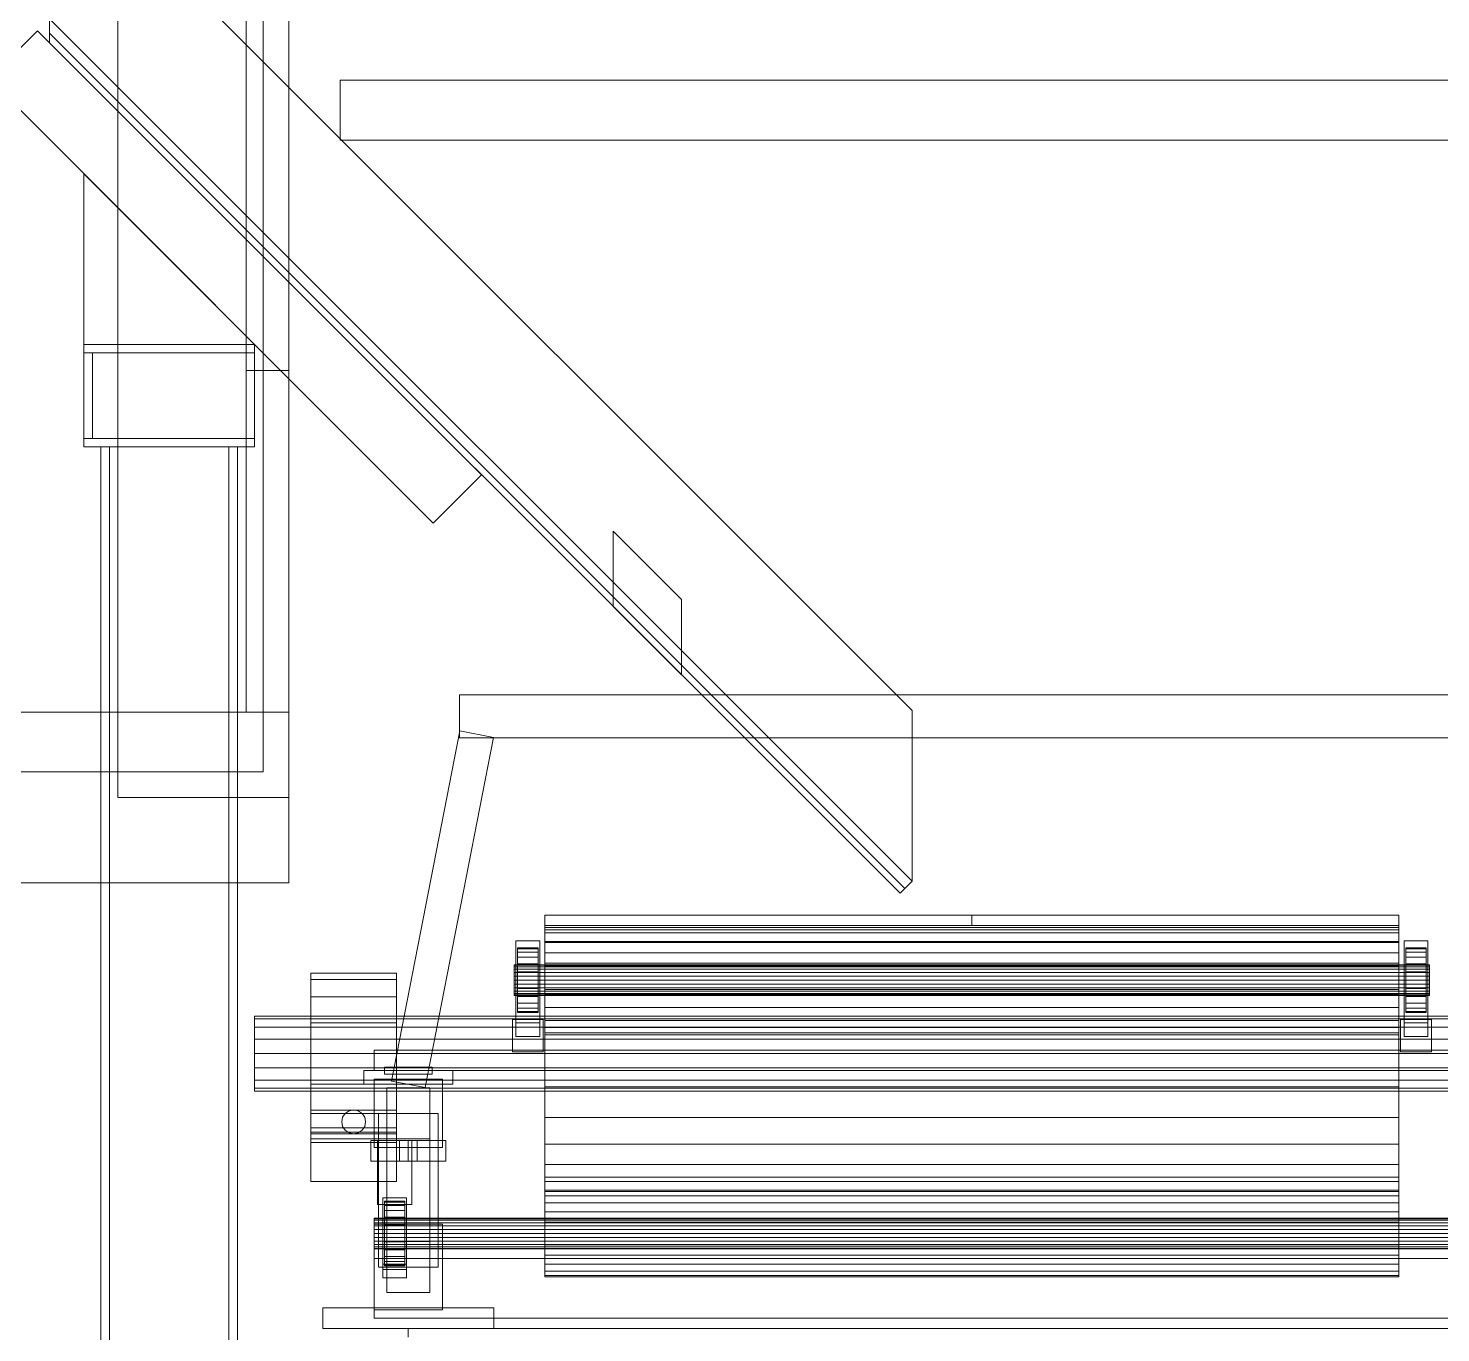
# Model space of a CAD drawing. Header units: millimetres. Extents: x -191664 to 191490, y -197311 to 10263.
# Drawn here: x 57565 to 58392, y 336 to 1100 of the extents above; entities that cross this region are included whole.
import ezdxf

# ---------------------------------------------------------------- set-up
doc = ezdxf.new("R2010")
doc.units = ezdxf.units.MM
doc.layers.add('lateral_C04', color=7, linetype='Continuous', lineweight=0)
doc.layers.add('lateral_secador', color=7, linetype='Continuous', lineweight=0)

msp = doc.modelspace()

# ---------------------------------------------------------------- linework, layer by layer
at = {"layer": 'lateral_C04', "color": 9, "true_color": 0xb5c3c9}
for p, q in [((58417.12, 710), (57817.12, 710)), ((57817.12, 685), (57817.12, 710)), ((58417.12, 685), (57817.12, 685))]:
    msp.add_line(p, q, dxfattribs=at)
at = {"layer": 'lateral_C04', "color": 139, "true_color": 0x354b57}
for p, q in [((57777.3, 483.92), (57817.3, 688.92)), ((57817.3, 688.92), (57836.93, 685.08)), ((57796.93, 480.08), (57836.93, 685.08)), ((57864.12, 566), (57850.12, 566)), ((57850.12, 518), (57850.12, 566)), ((57864.12, 518), (57864.12, 566)), ((58384.12, 566), (58370.12, 566)), ((58370.12, 518), (58370.12, 566)), ((58384.12, 518), (58384.12, 566)), ((57848.12, 520), (57866.12, 520)), ((57848.12, 501), (57848.12, 520)), ((57864.12, 520), (57850.12, 520)), ((57850.12, 510), (57850.12, 520)), ((57864.12, 518), (57850.12, 518)), ((57864.12, 510), (57864.12, 520)), ((57866.12, 501), (57866.12, 520)), ((58368.12, 520), (58386.12, 520)), ((58368.12, 501), (58368.12, 520)), ((58384.12, 520), (58370.12, 520)), ((58370.12, 510), (58370.12, 520)), ((58384.12, 518), (58370.12, 518)), ((58384.12, 510), (58384.12, 520)), ((58386.12, 501), (58386.12, 520)), ((57864.12, 510), (57850.12, 510)), ((58384.12, 510), (58370.12, 510)), ((58467.12, 502), (57767.12, 502)), ((57767.12, 490), (57767.12, 502)), ((57848.12, 501), (57866.12, 501)), ((58368.12, 501), (58386.12, 501)), ((57813.12, 490), (57761.12, 490)), ((57761.12, 482), (57761.12, 490)), ((58467.12, 490), (57767.12, 490)), ((57801.12, 492), (57773.12, 492)), ((57773.12, 488), (57773.12, 492)), ((57801.12, 488), (57773.12, 488)), ((57801.12, 488), (57801.12, 492)), ((57813.12, 482), (57813.12, 490)), ((57813.12, 482), (57761.12, 482)), ((57767.12, 485), (57767.12, 445)), ((57807.12, 485), (57767.12, 485)), ((57774.62, 479.96), (57799.62, 479.96)), ((57774.62, 450.04), (57774.62, 479.96)), ((57774.62, 479.96), (57774.62, 389.96)), ((57774.62, 479.89), (57774.62, 450.11)), ((57799.62, 479.89), (57774.62, 479.89)), ((57774.62, 389.89), (57774.62, 479.89)), ((57777.3, 483.92), (57796.93, 480.08)), ((57799.62, 479.96), (57799.62, 450.04)), ((57799.62, 389.96), (57799.62, 479.96)), ((57799.62, 450.11), (57799.62, 479.89)), ((57799.62, 479.89), (57799.62, 389.89)), ((57807.12, 445), (57807.12, 485)), ((57769.62, 465), (57804.62, 465)), ((57769.62, 375), (57769.62, 465)), ((57804.62, 375), (57804.62, 465)), ((57780.12, 454), (57730.12, 454)), ((57730.12, 448), (57730.12, 454)), ((57780.12, 448), (57730.12, 448)), ((57809.12, 449), (57765.12, 449)), ((57765.12, 437), (57765.12, 449)), ((57789.12, 449), (57769.12, 449)), ((57769.12, 411.6), (57769.12, 449)), ((57774.62, 450.11), (57799.62, 450.11)), ((57774.62, 450.11), (57774.62, 360.11)), ((57799.62, 450.04), (57774.62, 450.04)), ((57774.62, 360.04), (57774.62, 450.04)), ((57780.12, 448), (57780.12, 454)), ((57789.12, 411.6), (57789.12, 449)), ((57799.62, 450.11), (57799.62, 360.11)), ((57799.62, 360.04), (57799.62, 450.04)), ((57809.12, 437), (57809.12, 449)), ((57767.12, 445), (57807.12, 445)), ((57809.12, 437), (57765.12, 437)), ((57786.12, 415.6), (57772.12, 415.6)), ((57772.12, 373.6), (57772.12, 415.6)), ((57786.12, 373.6), (57786.12, 415.6)), ((57789.12, 411.6), (57769.12, 411.6)), ((57767.12, 400), (57767.12, 350)), ((57807.12, 400), (57767.12, 400)), ((57807.12, 350), (57807.12, 400)), ((57774.62, 389.96), (57774.62, 360.04)), ((57799.62, 389.96), (57774.62, 389.96)), ((57774.62, 389.89), (57799.62, 389.89)), ((57774.62, 360.11), (57774.62, 389.89)), ((57799.62, 360.04), (57799.62, 389.96)), ((57799.62, 389.89), (57799.62, 360.11)), ((58467.12, 380), (57767.12, 380)), ((57767.12, 345), (57767.12, 380)), ((57769.62, 375), (57804.62, 375)), ((57786.12, 376.6), (57772.12, 376.6)), ((57772.12, 368.6), (57772.12, 376.6)), ((57786.12, 373.6), (57772.12, 373.6)), ((57786.12, 368.6), (57786.12, 376.6)), ((57786.12, 368.6), (57772.12, 368.6)), ((57799.62, 360.11), (57774.62, 360.11)), ((57774.62, 360.04), (57799.62, 360.04)), ((57767.12, 350), (57807.12, 350)), ((58467.12, 345), (57767.12, 345)), ((57787.12, 339), (57787.12, 334)), ((57787.12, 339), (58447.12, 339))]:
    msp.add_line(p, q, dxfattribs=at)
at = {"layer": 'lateral_C04', "color": 139, "true_color": 0x345e4e}
for p, q in [((58117.12, 581), (57867.12, 581)), ((57867.12, 575), (57867.12, 581)), ((58367.12, 581), (58117.12, 581)), ((58117.12, 575), (58117.12, 581)), ((58367.12, 575), (58367.12, 581)), ((58117.12, 575), (57867.12, 575)), ((58367.12, 575), (58117.12, 575))]:
    msp.add_line(p, q, dxfattribs=at)
at = {"layer": 'lateral_C04', "color": 8, "true_color": 0x697a83}
for p, q in [((57867.12, 572.44), (57867.12, 575)), ((57867.12, 575), (58367.12, 575)), ((57867.12, 564.95), (57867.12, 572.44)), ((57867.12, 572.44), (58367.12, 572.44)), ((58367.12, 572.44), (58367.12, 575)), ((58367.12, 564.95), (58367.12, 572.44)), ((57867.12, 553.03), (57867.12, 564.95)), ((57867.12, 564.95), (58367.12, 564.95)), ((58367.12, 553.03), (58367.12, 564.95)), ((57867.12, 537.5), (57867.12, 553.03)), ((57867.12, 553.03), (58367.12, 553.03)), ((58367.12, 537.5), (58367.12, 553.03)), ((57867.12, 519.41), (57867.12, 537.5)), ((57867.12, 537.5), (58367.12, 537.5)), ((58367.12, 519.41), (58367.12, 537.5)), ((57867.12, 500), (57867.12, 519.41)), ((57867.12, 519.41), (58367.12, 519.41)), ((58367.12, 500), (58367.12, 519.41)), ((57867.12, 480.59), (57867.12, 500)), ((58367.12, 500), (57867.12, 500)), ((58367.12, 500), (58367.12, 480.59)), ((57867.12, 480.59), (57867.12, 462.5)), ((57867.12, 480.59), (58367.12, 480.59)), ((58367.12, 480.59), (58367.12, 462.5)), ((57867.12, 462.5), (57867.12, 446.97)), ((57867.12, 462.5), (58367.12, 462.5)), ((58367.12, 462.5), (58367.12, 446.97)), ((57867.12, 446.97), (57867.12, 435.05)), ((57867.12, 446.97), (58367.12, 446.97)), ((58367.12, 446.97), (58367.12, 435.05)), ((57867.12, 435.05), (57867.12, 427.56)), ((57867.12, 435.05), (58367.12, 435.05)), ((58367.12, 435.05), (58367.12, 427.56)), ((57867.12, 427.56), (57867.12, 425)), ((57867.12, 427.56), (58367.12, 427.56)), ((58367.12, 427.56), (58367.12, 425))]:
    msp.add_line(p, q, dxfattribs=at)
at = {"layer": 'lateral_C04', "color": 252, "true_color": 0x83939a}
for p, q in [((57867.12, 573.91), (57867.12, 575)), ((57867.12, 570.71), (57867.12, 573.91)), ((58367.12, 573.91), (57867.12, 573.91)), ((57867.12, 565.63), (57867.12, 570.71)), ((58367.12, 570.71), (57867.12, 570.71)), ((58367.12, 573.91), (58367.12, 575)), ((58367.12, 570.71), (58367.12, 573.91)), ((58367.12, 565.63), (58367.12, 570.71)), ((57867.12, 559), (57867.12, 565.63)), ((58367.12, 565.63), (57867.12, 565.63)), ((58367.12, 559), (58367.12, 565.63)), ((57867.12, 551.28), (57867.12, 559)), ((58367.12, 559), (57867.12, 559)), ((58367.12, 551.28), (58367.12, 559)), ((57867.12, 543), (57867.12, 551.28)), ((58367.12, 551.28), (57867.12, 551.28)), ((58367.12, 543), (58367.12, 551.28)), ((57867.12, 543), (57867.12, 534.72)), ((57867.12, 543), (58367.12, 543)), ((58367.12, 534.72), (58367.12, 543)), ((57867.12, 534.72), (57867.12, 527)), ((58367.12, 534.72), (57867.12, 534.72)), ((58367.12, 534.72), (58367.12, 527)), ((57867.12, 527), (57867.12, 520.37)), ((58367.12, 527), (57867.12, 527)), ((58367.12, 527), (58367.12, 520.37)), ((57867.12, 520.37), (57867.12, 515.29)), ((58367.12, 520.37), (57867.12, 520.37)), ((57867.12, 515.29), (57867.12, 512.09)), ((58367.12, 515.29), (57867.12, 515.29)), ((58367.12, 520.37), (58367.12, 515.29)), ((58367.12, 515.29), (58367.12, 512.09)), ((57867.12, 512.09), (57867.12, 511)), ((58367.12, 512.09), (57867.12, 512.09)), ((58367.12, 511), (57867.12, 511)), ((58367.12, 512.09), (58367.12, 511)), ((57867.12, 419.13), (57867.12, 420)), ((57867.12, 416.6), (57867.12, 419.13)), ((58367.12, 419.13), (57867.12, 419.13)), ((57867.12, 412.56), (57867.12, 416.6)), ((58367.12, 416.6), (57867.12, 416.6)), ((58367.12, 419.13), (58367.12, 420)), ((58367.12, 416.6), (58367.12, 419.13)), ((58367.12, 412.56), (58367.12, 416.6)), ((57867.12, 407.3), (57867.12, 412.56)), ((58367.12, 412.56), (57867.12, 412.56)), ((57867.12, 401.17), (57867.12, 407.3)), ((58367.12, 407.3), (57867.12, 407.3)), ((58367.12, 407.3), (58367.12, 412.56)), ((58367.12, 401.17), (58367.12, 407.3)), ((57867.12, 394.6), (57867.12, 401.17)), ((58367.12, 401.17), (57867.12, 401.17)), ((58367.12, 394.6), (58367.12, 401.17)), ((57867.12, 394.6), (57867.12, 388.03)), ((57867.12, 394.6), (58367.12, 394.6)), ((58367.12, 388.03), (58367.12, 394.6)), ((57867.12, 388.03), (57867.12, 381.9)), ((58367.12, 388.03), (57867.12, 388.03)), ((57867.12, 381.9), (57867.12, 376.64)), ((58367.12, 381.9), (57867.12, 381.9)), ((58367.12, 388.03), (58367.12, 381.9)), ((58367.12, 381.9), (58367.12, 376.64)), ((57867.12, 376.64), (57867.12, 372.6)), ((58367.12, 376.64), (57867.12, 376.64)), ((57867.12, 372.6), (57867.12, 370.07)), ((58367.12, 372.6), (57867.12, 372.6)), ((58367.12, 376.64), (58367.12, 372.6)), ((58367.12, 372.6), (58367.12, 370.07)), ((57867.12, 370.07), (57867.12, 369.2)), ((58367.12, 370.07), (57867.12, 370.07)), ((58367.12, 369.2), (57867.12, 369.2)), ((58367.12, 370.07), (58367.12, 369.2))]:
    msp.add_line(p, q, dxfattribs=at)
at = {"layer": 'lateral_C04', "color": 155, "true_color": 0x617580}
for p, q in [((57851.12, 561.35), (57851.12, 562)), ((57851.12, 562), (57851.12, 552)), ((57863.12, 562), (57851.12, 562)), ((57851.12, 559.45), (57851.12, 561.35)), ((57851.12, 561.35), (57851.12, 551.69)), ((57863.12, 561.35), (57851.12, 561.35)), ((57851.12, 556.44), (57851.12, 559.45)), ((57851.12, 559.45), (57851.12, 550.79)), ((57863.12, 559.45), (57851.12, 559.45)), ((57851.12, 552.5), (57851.12, 556.44)), ((57851.12, 556.44), (57851.12, 549.36)), ((57863.12, 556.44), (57851.12, 556.44)), ((57863.12, 552), (57863.12, 562)), ((57863.12, 562), (57863.12, 561.35)), ((57863.12, 551.69), (57863.12, 561.35)), ((57863.12, 561.35), (57863.12, 559.45)), ((57863.12, 550.79), (57863.12, 559.45)), ((57863.12, 559.45), (57863.12, 556.44)), ((57863.12, 549.36), (57863.12, 556.44)), ((57863.12, 556.44), (57863.12, 552.5)), ((58371.12, 561.35), (58371.12, 562)), ((58371.12, 562), (58371.12, 552)), ((58383.12, 562), (58371.12, 562)), ((58371.12, 559.45), (58371.12, 561.35)), ((58371.12, 561.35), (58371.12, 551.69)), ((58383.12, 561.35), (58371.12, 561.35)), ((58371.12, 556.44), (58371.12, 559.45)), ((58371.12, 559.45), (58371.12, 550.79)), ((58383.12, 559.45), (58371.12, 559.45)), ((58371.12, 552.5), (58371.12, 556.44)), ((58371.12, 556.44), (58371.12, 549.36)), ((58383.12, 556.44), (58371.12, 556.44)), ((58383.12, 552), (58383.12, 562)), ((58383.12, 562), (58383.12, 561.35)), ((58383.12, 551.69), (58383.12, 561.35)), ((58383.12, 561.35), (58383.12, 559.45)), ((58383.12, 550.79), (58383.12, 559.45)), ((58383.12, 559.45), (58383.12, 556.44)), ((58383.12, 549.36), (58383.12, 556.44)), ((58383.12, 556.44), (58383.12, 552.5)), ((57851.12, 547.92), (57851.12, 552.5)), ((57851.12, 552.5), (57851.12, 547.5)), ((57863.12, 552.5), (57851.12, 552.5)), ((57851.12, 552), (57851.12, 551.69)), ((57851.12, 552), (57863.12, 552)), ((57851.12, 551.69), (57851.12, 550.79)), ((57851.12, 551.69), (57863.12, 551.69)), ((57851.12, 550.79), (57851.12, 549.36)), ((57851.12, 550.79), (57863.12, 550.79)), ((57851.12, 549.36), (57851.12, 547.5)), ((57851.12, 549.36), (57863.12, 549.36)), ((57851.12, 543), (57851.12, 547.92)), ((57851.12, 547.92), (57851.12, 545.33)), ((57863.12, 547.92), (57851.12, 547.92)), ((57851.12, 547.5), (57851.12, 545.33)), ((57851.12, 547.5), (57863.12, 547.5)), ((57863.12, 547.5), (57863.12, 552.5)), ((57863.12, 552.5), (57863.12, 547.92)), ((57863.12, 551.69), (57863.12, 552)), ((57863.12, 550.79), (57863.12, 551.69)), ((57863.12, 549.36), (57863.12, 550.79)), ((57863.12, 547.5), (57863.12, 549.36)), ((57863.12, 545.33), (57863.12, 547.92)), ((57863.12, 547.92), (57863.12, 543)), ((57863.12, 545.33), (57863.12, 547.5)), ((58371.12, 547.92), (58371.12, 552.5)), ((58371.12, 552.5), (58371.12, 547.5)), ((58383.12, 552.5), (58371.12, 552.5)), ((58371.12, 552), (58371.12, 551.69)), ((58371.12, 552), (58383.12, 552)), ((58371.12, 551.69), (58371.12, 550.79)), ((58371.12, 551.69), (58383.12, 551.69)), ((58371.12, 550.79), (58371.12, 549.36)), ((58371.12, 550.79), (58383.12, 550.79)), ((58371.12, 549.36), (58371.12, 547.5)), ((58371.12, 549.36), (58383.12, 549.36)), ((58371.12, 543), (58371.12, 547.92)), ((58371.12, 547.92), (58371.12, 545.33)), ((58383.12, 547.92), (58371.12, 547.92)), ((58371.12, 547.5), (58371.12, 545.33)), ((58371.12, 547.5), (58383.12, 547.5)), ((58383.12, 547.5), (58383.12, 552.5)), ((58383.12, 552.5), (58383.12, 547.92)), ((58383.12, 551.69), (58383.12, 552)), ((58383.12, 550.79), (58383.12, 551.69)), ((58383.12, 549.36), (58383.12, 550.79)), ((58383.12, 547.5), (58383.12, 549.36)), ((58383.12, 545.33), (58383.12, 547.92)), ((58383.12, 547.92), (58383.12, 543)), ((58383.12, 545.33), (58383.12, 547.5)), ((57851.12, 545.33), (57851.12, 543)), ((57851.12, 545.33), (57863.12, 545.33)), ((57863.12, 543), (57851.12, 543)), ((57851.12, 543), (57851.12, 538.08)), ((57851.12, 540.67), (57851.12, 543)), ((57851.12, 538.08), (57851.12, 540.67)), ((57851.12, 540.67), (57863.12, 540.67)), ((57851.12, 538.5), (57851.12, 540.67)), ((57851.12, 533.5), (57851.12, 538.5)), ((57851.12, 538.5), (57863.12, 538.5)), ((57851.12, 536.64), (57851.12, 538.5)), ((57863.12, 538.08), (57851.12, 538.08)), ((57851.12, 538.08), (57851.12, 533.5)), ((57863.12, 543), (57863.12, 545.33)), ((57863.12, 543), (57863.12, 540.67)), ((57863.12, 538.08), (57863.12, 543)), ((57863.12, 540.67), (57863.12, 538.08)), ((57863.12, 540.67), (57863.12, 538.5)), ((57863.12, 538.5), (57863.12, 533.5)), ((57863.12, 538.5), (57863.12, 536.64)), ((57863.12, 533.5), (57863.12, 538.08)), ((58371.12, 545.33), (58371.12, 543)), ((58371.12, 545.33), (58383.12, 545.33)), ((58383.12, 543), (58371.12, 543)), ((58371.12, 543), (58371.12, 538.08)), ((58371.12, 540.67), (58371.12, 543)), ((58371.12, 538.08), (58371.12, 540.67)), ((58371.12, 540.67), (58383.12, 540.67)), ((58371.12, 538.5), (58371.12, 540.67)), ((58371.12, 533.5), (58371.12, 538.5)), ((58371.12, 538.5), (58383.12, 538.5)), ((58371.12, 536.64), (58371.12, 538.5)), ((58383.12, 538.08), (58371.12, 538.08)), ((58371.12, 538.08), (58371.12, 533.5)), ((58383.12, 543), (58383.12, 545.33)), ((58383.12, 543), (58383.12, 540.67)), ((58383.12, 538.08), (58383.12, 543)), ((58383.12, 540.67), (58383.12, 538.08)), ((58383.12, 540.67), (58383.12, 538.5)), ((58383.12, 538.5), (58383.12, 533.5)), ((58383.12, 538.5), (58383.12, 536.64)), ((58383.12, 533.5), (58383.12, 538.08)), ((57851.12, 529.56), (57851.12, 536.64)), ((57851.12, 536.64), (57863.12, 536.64)), ((57851.12, 535.21), (57851.12, 536.64)), ((57851.12, 526.55), (57851.12, 535.21)), ((57851.12, 535.21), (57863.12, 535.21)), ((57851.12, 534.31), (57851.12, 535.21)), ((57851.12, 524.65), (57851.12, 534.31)), ((57851.12, 534.31), (57863.12, 534.31)), ((57851.12, 534), (57851.12, 534.31)), ((57851.12, 524), (57851.12, 534)), ((57851.12, 534), (57863.12, 534)), ((57863.12, 533.5), (57851.12, 533.5)), ((57851.12, 533.5), (57851.12, 529.56)), ((57863.12, 529.56), (57851.12, 529.56)), ((57851.12, 529.56), (57851.12, 526.55)), ((57863.12, 536.64), (57863.12, 529.56)), ((57863.12, 536.64), (57863.12, 535.21)), ((57863.12, 535.21), (57863.12, 526.55)), ((57863.12, 535.21), (57863.12, 534.31)), ((57863.12, 534.31), (57863.12, 524.65)), ((57863.12, 534.31), (57863.12, 534)), ((57863.12, 534), (57863.12, 524)), ((57863.12, 529.56), (57863.12, 533.5)), ((57863.12, 526.55), (57863.12, 529.56)), ((58371.12, 529.56), (58371.12, 536.64)), ((58371.12, 536.64), (58383.12, 536.64)), ((58371.12, 535.21), (58371.12, 536.64)), ((58371.12, 526.55), (58371.12, 535.21)), ((58371.12, 535.21), (58383.12, 535.21)), ((58371.12, 534.31), (58371.12, 535.21)), ((58371.12, 524.65), (58371.12, 534.31)), ((58371.12, 534.31), (58383.12, 534.31)), ((58371.12, 534), (58371.12, 534.31)), ((58371.12, 524), (58371.12, 534)), ((58371.12, 534), (58383.12, 534)), ((58383.12, 533.5), (58371.12, 533.5)), ((58371.12, 533.5), (58371.12, 529.56)), ((58383.12, 529.56), (58371.12, 529.56)), ((58371.12, 529.56), (58371.12, 526.55)), ((58383.12, 536.64), (58383.12, 529.56)), ((58383.12, 536.64), (58383.12, 535.21)), ((58383.12, 535.21), (58383.12, 526.55)), ((58383.12, 535.21), (58383.12, 534.31)), ((58383.12, 534.31), (58383.12, 524.65)), ((58383.12, 534.31), (58383.12, 534)), ((58383.12, 534), (58383.12, 524)), ((58383.12, 529.56), (58383.12, 533.5)), ((58383.12, 526.55), (58383.12, 529.56)), ((57863.12, 526.55), (57851.12, 526.55)), ((57851.12, 526.55), (57851.12, 524.65)), ((57863.12, 524.65), (57851.12, 524.65)), ((57851.12, 524.65), (57851.12, 524)), ((57863.12, 524), (57851.12, 524)), ((57863.12, 524.65), (57863.12, 526.55)), ((57863.12, 524), (57863.12, 524.65)), ((58383.12, 526.55), (58371.12, 526.55)), ((58371.12, 526.55), (58371.12, 524.65)), ((58383.12, 524.65), (58371.12, 524.65)), ((58371.12, 524.65), (58371.12, 524)), ((58383.12, 524), (58371.12, 524)), ((58383.12, 524.65), (58383.12, 526.55)), ((58383.12, 524), (58383.12, 524.65)), ((57773.12, 412.95), (57773.12, 413.6)), ((57773.12, 413.6), (57773.12, 403.6)), ((57785.12, 413.6), (57773.12, 413.6)), ((57785.12, 403.6), (57785.12, 413.6)), ((57785.12, 413.6), (57785.12, 412.95)), ((57773.12, 411.05), (57773.12, 412.95)), ((57773.12, 412.95), (57773.12, 403.29)), ((57785.12, 412.95), (57773.12, 412.95)), ((57773.12, 408.04), (57773.12, 411.05)), ((57773.12, 411.05), (57773.12, 402.39)), ((57785.12, 411.05), (57773.12, 411.05)), ((57773.12, 404.1), (57773.12, 408.04)), ((57773.12, 408.04), (57773.12, 400.96)), ((57785.12, 408.04), (57773.12, 408.04)), ((57785.12, 403.29), (57785.12, 412.95)), ((57785.12, 412.95), (57785.12, 411.05)), ((57785.12, 402.39), (57785.12, 411.05)), ((57785.12, 411.05), (57785.12, 408.04)), ((57785.12, 400.96), (57785.12, 408.04)), ((57785.12, 408.04), (57785.12, 404.1)), ((57773.12, 399.52), (57773.12, 404.1)), ((57773.12, 404.1), (57773.12, 399.1)), ((57785.12, 404.1), (57773.12, 404.1)), ((57773.12, 403.6), (57773.12, 403.29)), ((57773.12, 403.6), (57785.12, 403.6)), ((57773.12, 403.29), (57773.12, 402.39)), ((57773.12, 403.29), (57785.12, 403.29)), ((57773.12, 402.39), (57773.12, 400.96)), ((57773.12, 402.39), (57785.12, 402.39)), ((57773.12, 400.96), (57773.12, 399.1)), ((57773.12, 400.96), (57785.12, 400.96)), ((57773.12, 394.6), (57773.12, 399.52)), ((57773.12, 399.52), (57773.12, 396.93)), ((57785.12, 399.52), (57773.12, 399.52)), ((57773.12, 399.1), (57773.12, 396.93)), ((57773.12, 399.1), (57785.12, 399.1)), ((57785.12, 399.1), (57785.12, 404.1)), ((57785.12, 404.1), (57785.12, 399.52)), ((57785.12, 403.29), (57785.12, 403.6)), ((57785.12, 402.39), (57785.12, 403.29)), ((57785.12, 400.96), (57785.12, 402.39)), ((57785.12, 399.1), (57785.12, 400.96)), ((57785.12, 396.93), (57785.12, 399.52)), ((57785.12, 399.52), (57785.12, 394.6)), ((57785.12, 396.93), (57785.12, 399.1)), ((57773.12, 396.93), (57773.12, 394.6)), ((57773.12, 396.93), (57785.12, 396.93)), ((57785.12, 394.6), (57773.12, 394.6)), ((57773.12, 394.6), (57773.12, 389.68)), ((57773.12, 392.27), (57773.12, 394.6)), ((57773.12, 389.68), (57773.12, 392.27)), ((57773.12, 392.27), (57785.12, 392.27)), ((57773.12, 390.1), (57773.12, 392.27)), ((57773.12, 385.1), (57773.12, 390.1)), ((57773.12, 390.1), (57785.12, 390.1)), ((57773.12, 388.24), (57773.12, 390.1)), ((57785.12, 389.68), (57773.12, 389.68)), ((57773.12, 389.68), (57773.12, 385.1)), ((57785.12, 394.6), (57785.12, 396.93)), ((57785.12, 394.6), (57785.12, 392.27)), ((57785.12, 389.68), (57785.12, 394.6)), ((57785.12, 392.27), (57785.12, 389.68)), ((57785.12, 392.27), (57785.12, 390.1)), ((57785.12, 390.1), (57785.12, 385.1)), ((57785.12, 390.1), (57785.12, 388.24)), ((57785.12, 385.1), (57785.12, 389.68)), ((57773.12, 381.16), (57773.12, 388.24)), ((57773.12, 388.24), (57785.12, 388.24)), ((57773.12, 386.81), (57773.12, 388.24)), ((57773.12, 378.15), (57773.12, 386.81)), ((57773.12, 386.81), (57785.12, 386.81)), ((57773.12, 385.91), (57773.12, 386.81)), ((57773.12, 376.25), (57773.12, 385.91)), ((57773.12, 385.91), (57785.12, 385.91)), ((57773.12, 385.6), (57773.12, 385.91)), ((57773.12, 375.6), (57773.12, 385.6)), ((57773.12, 385.6), (57785.12, 385.6)), ((57785.12, 385.1), (57773.12, 385.1)), ((57773.12, 385.1), (57773.12, 381.16)), ((57785.12, 381.16), (57773.12, 381.16)), ((57773.12, 381.16), (57773.12, 378.15)), ((57785.12, 388.24), (57785.12, 381.16)), ((57785.12, 388.24), (57785.12, 386.81)), ((57785.12, 386.81), (57785.12, 378.15)), ((57785.12, 386.81), (57785.12, 385.91)), ((57785.12, 385.91), (57785.12, 376.25)), ((57785.12, 385.91), (57785.12, 385.6)), ((57785.12, 385.6), (57785.12, 375.6)), ((57785.12, 381.16), (57785.12, 385.1)), ((57785.12, 378.15), (57785.12, 381.16)), ((57785.12, 378.15), (57773.12, 378.15)), ((57773.12, 378.15), (57773.12, 376.25)), ((57785.12, 376.25), (57773.12, 376.25)), ((57773.12, 376.25), (57773.12, 375.6)), ((57785.12, 375.6), (57773.12, 375.6)), ((57785.12, 376.25), (57785.12, 378.15)), ((57785.12, 375.6), (57785.12, 376.25))]:
    msp.add_line(p, q, dxfattribs=at)
at = {"layer": 'lateral_C04', "color": 147, "true_color": 0x24748b}
for p, q in [((57730.12, 543.42), (57730.12, 547)), ((57730.12, 547), (57780.12, 547)), ((57780.12, 543.42), (57780.12, 547)), ((57730.12, 533.23), (57730.12, 543.42)), ((57730.12, 543.42), (57780.12, 543.42)), ((57780.12, 533.23), (57780.12, 543.42)), ((57730.12, 517.99), (57730.12, 533.23)), ((57730.12, 533.23), (57780.12, 533.23)), ((57780.12, 517.99), (57780.12, 533.23)), ((57730.12, 500), (57730.12, 517.99)), ((57730.12, 517.99), (57780.12, 517.99)), ((57780.12, 500), (57780.12, 517.99)), ((57730.12, 482.01), (57730.12, 500)), ((57780.12, 500), (57730.12, 500)), ((57780.12, 500), (57780.12, 482.01)), ((57730.12, 482.01), (57730.12, 466.77)), ((57730.12, 482.01), (57780.12, 482.01)), ((57780.12, 482.01), (57780.12, 466.77)), ((57730.12, 466.77), (57730.12, 456.58)), ((57730.12, 466.77), (57780.12, 466.77)), ((57780.12, 466.77), (57780.12, 456.58)), ((57730.12, 456.58), (57730.12, 453)), ((57730.12, 456.58), (57780.12, 456.58)), ((57780.12, 456.58), (57780.12, 453)), ((57730.12, 453), (57780.12, 453))]:
    msp.add_line(p, q, dxfattribs=at)
at = {"layer": 'lateral_C04', "color": 9, "true_color": 0xbac6cb}
for p, q in [((57849.12, 551.69), (57849.12, 552)), ((58385.12, 552), (57849.12, 552)), ((57849.12, 550.79), (57849.12, 551.69)), ((58385.12, 551.69), (57849.12, 551.69)), ((57849.12, 549.36), (57849.12, 550.79)), ((58385.12, 550.79), (57849.12, 550.79)), ((57849.12, 547.5), (57849.12, 549.36)), ((58385.12, 549.36), (57849.12, 549.36)), ((57849.12, 545.33), (57849.12, 547.5)), ((58385.12, 547.5), (57849.12, 547.5)), ((58385.12, 551.69), (58385.12, 552)), ((58385.12, 550.79), (58385.12, 551.69)), ((58385.12, 549.36), (58385.12, 550.79)), ((58385.12, 547.5), (58385.12, 549.36)), ((58385.12, 545.33), (58385.12, 547.5)), ((57849.12, 543), (57849.12, 545.33)), ((58385.12, 545.33), (57849.12, 545.33)), ((57849.12, 543), (57849.12, 540.67)), ((57849.12, 543), (58385.12, 543)), ((57849.12, 540.67), (57849.12, 538.5)), ((58385.12, 540.67), (57849.12, 540.67)), ((57849.12, 538.5), (57849.12, 536.64)), ((58385.12, 538.5), (57849.12, 538.5)), ((58385.12, 543), (58385.12, 545.33)), ((58385.12, 540.67), (58385.12, 543)), ((58385.12, 540.67), (58385.12, 538.5)), ((58385.12, 538.5), (58385.12, 536.64)), ((57849.12, 536.64), (57849.12, 535.21)), ((58385.12, 536.64), (57849.12, 536.64)), ((57849.12, 535.21), (57849.12, 534.31)), ((58385.12, 535.21), (57849.12, 535.21)), ((57849.12, 534.31), (57849.12, 534)), ((58385.12, 534.31), (57849.12, 534.31)), ((58385.12, 534), (57849.12, 534)), ((58385.12, 536.64), (58385.12, 535.21)), ((58385.12, 535.21), (58385.12, 534.31)), ((58385.12, 534.31), (58385.12, 534)), ((57767.12, 403.29), (57767.12, 403.6)), ((58467.12, 403.6), (57767.12, 403.6)), ((57767.12, 402.39), (57767.12, 403.29)), ((58467.12, 403.29), (57767.12, 403.29)), ((57767.12, 400.96), (57767.12, 402.39)), ((58467.12, 402.39), (57767.12, 402.39)), ((57767.12, 399.1), (57767.12, 400.96)), ((58467.12, 400.96), (57767.12, 400.96)), ((57767.12, 396.93), (57767.12, 399.1)), ((58467.12, 399.1), (57767.12, 399.1)), ((57767.12, 394.6), (57767.12, 396.93)), ((58467.12, 396.93), (57767.12, 396.93)), ((57767.12, 394.6), (57767.12, 392.27)), ((57767.12, 394.6), (58467.12, 394.6)), ((57767.12, 392.27), (57767.12, 390.1)), ((58467.12, 392.27), (57767.12, 392.27)), ((57767.12, 390.1), (57767.12, 388.24)), ((58467.12, 390.1), (57767.12, 390.1)), ((57767.12, 388.24), (57767.12, 386.81)), ((58467.12, 388.24), (57767.12, 388.24)), ((57767.12, 386.81), (57767.12, 385.91)), ((58467.12, 386.81), (57767.12, 386.81)), ((57767.12, 385.91), (57767.12, 385.6)), ((58467.12, 385.91), (57767.12, 385.91)), ((58467.12, 385.6), (57767.12, 385.6))]:
    msp.add_line(p, q, dxfattribs=at)
at = {"layer": 'lateral_C04', "color": 9, "true_color": 0xb8c2c5}
for p, q in [((57697.12, 520.33), (57697.12, 522)), ((57697.12, 522), (58537.12, 522)), ((57697.12, 515.56), (57697.12, 520.33)), ((57697.12, 520.33), (58537.12, 520.33)), ((57697.12, 508.42), (57697.12, 515.56)), ((57697.12, 515.56), (58537.12, 515.56)), ((57697.12, 500), (57697.12, 508.42)), ((57697.12, 508.42), (58537.12, 508.42)), ((57697.12, 491.58), (57697.12, 500)), ((58537.12, 500), (57697.12, 500)), ((57697.12, 491.58), (57697.12, 484.44)), ((57697.12, 491.58), (58537.12, 491.58)), ((57697.12, 484.44), (57697.12, 479.67)), ((57697.12, 484.44), (58537.12, 484.44)), ((57697.12, 479.67), (57697.12, 478)), ((57697.12, 479.67), (58537.12, 479.67)), ((57697.12, 478), (58537.12, 478)), ((57750.17, 464.95), (57748.65, 462.68)), ((57752.44, 466.47), (57750.17, 464.95)), ((57755.12, 467), (57752.44, 466.47)), ((57757.79, 466.47), (57755.12, 467)), ((57760.07, 464.95), (57757.79, 466.47)), ((57761.58, 462.68), (57760.07, 464.95)), ((57748.65, 462.68), (57748.12, 460)), ((57748.12, 460), (57748.65, 457.32)), ((57748.65, 457.32), (57750.17, 455.05)), ((57750.17, 455.05), (57752.44, 453.53)), ((57757.79, 453.53), (57760.07, 455.05)), ((57760.07, 455.05), (57761.58, 457.32)), ((57762.12, 460), (57761.58, 462.68)), ((57761.58, 457.32), (57762.12, 460)), ((57752.44, 453.53), (57755.12, 453)), ((57755.12, 453), (57757.79, 453.53))]:
    msp.add_line(p, q, dxfattribs=at)
at = {"layer": 'lateral_C04', "color": 43, "true_color": 0xd6b34e}
for p, q in [((57780.12, 465), (57730.12, 465)), ((57730.12, 450), (57730.12, 465)), ((57780.12, 450), (57780.12, 465))]:
    msp.add_line(p, q, dxfattribs=at)
at = {"layer": 'lateral_C04', "color": 145, "true_color": 0x3e8091}
for p, q in [((57780.12, 450), (57730.12, 450)), ((57730.12, 425), (57730.12, 450)), ((57780.12, 425), (57780.12, 450)), ((57780.12, 425), (57730.12, 425))]:
    msp.add_line(p, q, dxfattribs=at)
at = {"layer": 'lateral_C04', "color": 9, "true_color": 0xbdc8cc}
for p, q in [((57787.12, 449), (57781.92, 449)), ((57781.92, 437), (57781.92, 449)), ((57787.12, 449), (57792.31, 449)), ((57787.12, 449), (57787.12, 437)), ((57792.31, 437), (57792.31, 449)), ((57787.12, 437), (57781.92, 437)), ((57792.31, 437), (57787.12, 437))]:
    msp.add_line(p, q, dxfattribs=at)
at = {"layer": 'lateral_C04', "color": 251, "true_color": 0x586d65}
for p, q in [((58367.12, 425), (57867.12, 425)), ((57867.12, 425), (57867.12, 420)), ((58367.12, 425), (58367.12, 420)), ((58367.12, 420), (57867.12, 420))]:
    msp.add_line(p, q, dxfattribs=at)
at = {"layer": 'lateral_C04', "color": 251, "true_color": 0x4e626d}
for p, q in [((57837.12, 351), (57737.12, 351)), ((57737.12, 339), (57737.12, 351)), ((57837.12, 339), (57837.12, 351)), ((57837.12, 339), (57737.12, 339))]:
    msp.add_line(p, q, dxfattribs=at)
at = {"layer": 'lateral_secador', "color": 254, "true_color": 0xd8e0dc}
for p, q in [((57702.12, 665), (57702.12, 2935)), ((56065.45, 665), (57702.12, 665))]:
    msp.add_line(p, q, dxfattribs=at)
at = {"layer": 'lateral_secador', "color": 251, "true_color": 0x536a64}
for p, q in [((57617.12, 2900), (57617.12, 650)), ((57717.12, 650), (57717.12, 2900)), ((57747.12, 1070), (58547.12, 1070)), ((57747.12, 1070), (57747.12, 1035)), ((57747.12, 1035), (58547.12, 1035)), ((37717.12, 700), (57717.12, 700)), ((57717.12, 600), (57717.12, 700)), ((57617.12, 650), (57717.12, 650)), ((37717.12, 600), (57717.12, 600))]:
    msp.add_line(p, q, dxfattribs=at)
at = {"layer": 'lateral_secador', "color": 253, "true_color": 0x8d9da5}
for p, q in [((58082.12, 701), (57577.12, 1206)), ((57577.12, 1097.51), (58077.87, 596.76)), ((57577.12, 1097.51), (57577.12, 1091.86)), ((57577.12, 1091.86), (58075.04, 593.93)), ((57947.12, 766), (57907.12, 806)), ((57907.12, 806), (57907.12, 761.86)), ((57907.12, 761.86), (57947.12, 721.86)), ((57947.12, 721.86), (57947.12, 766)), ((58082.12, 601), (58082.12, 701)), ((58075.04, 593.93), (58077.87, 596.76))]:
    msp.add_line(p, q, dxfattribs=at)
at = {"layer": 'lateral_secador', "color": 252, "true_color": 0x7d929c}
for p, q in [((57692.12, 1175), (57692.12, 700)), ((57717.12, 700), (57717.12, 1175))]:
    msp.add_line(p, q, dxfattribs=at)
at = {"layer": 'lateral_secador', "color": 9, "true_color": 0xc6ccbd}
for p, q in [((57577.12, 1106), (58082.12, 601)), ((57577.12, 1106), (57577.12, 1097.51)), ((58077.87, 596.76), (58082.12, 601))]:
    msp.add_line(p, q, dxfattribs=at)
at = {"layer": 'lateral_secador', "color": 147, "true_color": 0x536c78}
for p, q in [((57570.04, 1098.93), (57541.76, 1070.64)), ((57570.04, 1098.93), (57830.04, 838.93)), ((57541.76, 1070.64), (57801.76, 810.64)), ((57597.12, 915.29), (57697.12, 915.29)), ((57597.12, 915.29), (57597.12, 910.29)), ((57597.12, 910.29), (57697.12, 910.29)), ((57597.12, 910.29), (57602.12, 910.29)), ((57597.12, 910.29), (57597.12, 860.29)), ((57602.12, 860.29), (57602.12, 910.29)), ((57692.12, 910.29), (57697.12, 910.29)), ((57692.12, 910.29), (57692.12, 860.29)), ((57697.12, 910.29), (57697.12, 915.29)), ((57697.12, 860.29), (57697.12, 910.29)), ((57597.12, 860.29), (57697.12, 860.29)), ((57597.12, 860.29), (57597.12, 855.29)), ((57597.12, 860.29), (57602.12, 860.29)), ((57692.12, 860.29), (57697.12, 860.29)), ((57697.12, 855.29), (57697.12, 860.29)), ((57597.12, 855.29), (57697.12, 855.29)), ((57607.12, 855.29), (57687.12, 855.29)), ((57607.12, 855.29), (57607.12, 12)), ((57607.12, 855.29), (57612.12, 855.29)), ((57612.12, 12), (57612.12, 855.29)), ((57682.12, 855.29), (57687.12, 855.29)), ((57682.12, 855.29), (57682.12, 12)), ((57687.12, 12), (57687.12, 855.29)), ((57801.76, 810.64), (57830.04, 838.93))]:
    msp.add_line(p, q, dxfattribs=at)
at = {"layer": 'lateral_secador', "color": 8, "true_color": 0x6e8590}
for p, q in [((57597.12, 915.29), (57597.12, 1015.29)), ((57597.12, 1015.29), (57697.12, 915.29))]:
    msp.add_line(p, q, dxfattribs=at)
at = {"layer": 'lateral_secador', "color": 9, "true_color": 0xb8c6c1}
for p, q in [((57692.12, 900), (57717.12, 900)), ((57692.12, 900), (57692.12, 700)), ((57717.12, 700), (57717.12, 900)), ((57692.12, 700), (57717.12, 700))]:
    msp.add_line(p, q, dxfattribs=at)

doc.saveas('drawing.dxf')
